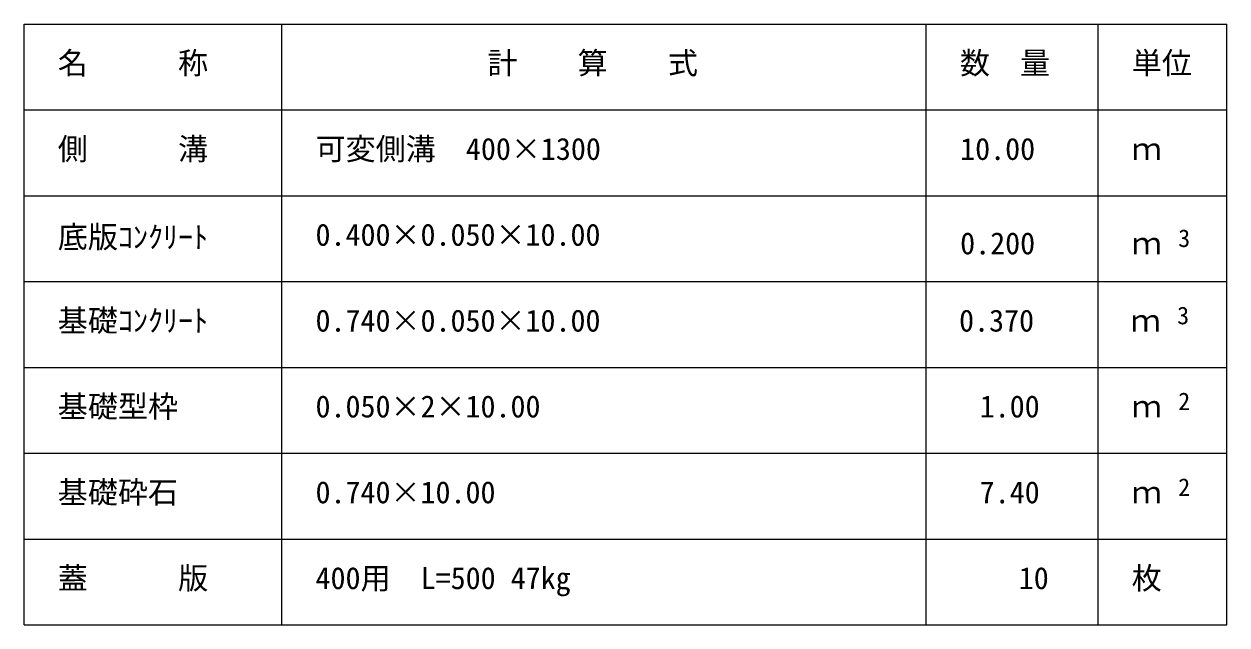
# Model space of a CAD drawing. Units: millimetres, scale not verified. Extents: x 0 to 84100, y 0 to 59400.
# Drawn here: x 31062 to 45062, y 24924 to 31924 of the extents above; entities that cross this region are included whole.
import ezdxf
from ezdxf.enums import TextEntityAlignment as Align

# ---------------------------------------------------------------- set-up
doc = ezdxf.new("R2010")
doc.units = ezdxf.units.MM
doc.header["$LTSCALE"] = 100
doc.layers.add('D-STR-HTXT（旗揚げ）', color=4, linetype='Continuous', lineweight=18)
doc.layers.add('D-STR-TXT（文字）', color=7, linetype='Continuous')
doc.styles.add('ＭＳ ゴシック', font='')
doc.styles.get('ＭＳ ゴシック').set_extended_font_data('MS Gothic')

msp = doc.modelspace()

# ---------------------------------------------------------------- linework, layer by layer
at = {"layer": 'D-STR-HTXT（旗揚げ）'}
for p, q in [((31061.8, 31924.1), (45061.8, 31924.1)), ((31061.8, 24924.1), (31061.8, 31924.1)), ((34061.8, 24924.1), (34061.8, 31924.1)), ((41561.8, 24924.1), (41561.8, 31924.1)), ((43561.8, 24924.1), (43561.8, 31924.1)), ((45061.8, 24924.1), (45061.8, 31924.1)), ((31061.8, 30924.1), (45061.8, 30924.1)), ((31061.8, 29924.1), (45061.8, 29924.1)), ((31061.8, 28924.1), (45061.8, 28924.1)), ((31061.8, 27924.1), (45061.8, 27924.1)), ((31061.8, 26924.1), (45061.8, 26924.1)), ((31061.8, 25924.1), (45061.8, 25924.1)), ((31061.8, 24924.1), (45061.8, 24924.1))]:
    msp.add_line(p, q, dxfattribs=at)

# ---------------------------------------------------------------- texts
at = {"layer": 'D-STR-TXT（文字）', "style": 'ＭＳ ゴシック'}
for s, height, p in [('名\u3000\u3000\u3000称', 256.6, (31454.1, 31264.4)), ('計\u3000\u3000算\u3000\u3000式', 256.6, (36454.9, 31264.4)), ('数\u3000量', 256.6, (41954.1, 31264.4)), ('単位', 256.6, (43954.1, 31264.4)), ('側\u3000\u3000\u3000溝', 256.6, (31454.1, 30264.4)), ('可変側溝\u3000400×1300', 256.6, (34454.1, 30264.4)), ('10.00', 256.6, (41956.8, 30264.4)), ('ｍ', 256.6, (43954.1, 30264.4)), ('底版ｺﾝｸﾘｰﾄ', 256.6, (31454.1, 29237.9)), ('0.400×0.050×10.00', 256.6, (34454.1, 29264.4)), ('0.200', 256.6, (41956.8, 29164.4)), ('ｍ', 256.6, (43954.1, 29164.4)), ('3', 205.3, (44494.3, 29264.9)), ('基礎ｺﾝｸﾘｰﾄ', 256.6, (31454.1, 28264.4)), ('0.740×0.050×10.00', 256.6, (34454.1, 28264.4)), ('0.370', 256.6, (41944.3, 28264.4)), ('3', 205.3, (44481.9, 28364.9)), ('ｍ', 256.6, (43941.6, 28264.4)), ('基礎型枠', 256.6, (31454.1, 27264.4)), ('0.050×2×10.00', 256.6, (34454.1, 27264.4)), ('1.00', 256.6, (42184.2, 27264.4)), ('2', 205.3, (44494.3, 27364.9)), ('ｍ', 256.6, (43954.1, 27264.4)), ('基礎砕石', 256.6, (31454.1, 26264.4)), ('2', 205.3, (44494.3, 26364.9)), ('0.740×10.00', 256.6, (34454.1, 26264.4)), ('7.40', 256.6, (42184.2, 26264.4)), ('ｍ', 256.6, (43954.1, 26264.4)), ('蓋\u3000\u3000\u3000版', 256.6, (31454.1, 25264.4)), ('枚', 256.6, (43954.1, 25264.4)), ('400用\u3000L=500 47kg', 256.6, (34454.1, 25264.4)), ('10', 256.6, (42639, 25264.4))]:
    msp.add_text(s, height=height, dxfattribs=at).set_placement(p, align=Align.BOTTOM_LEFT)

doc.saveas('drawing.dxf')
